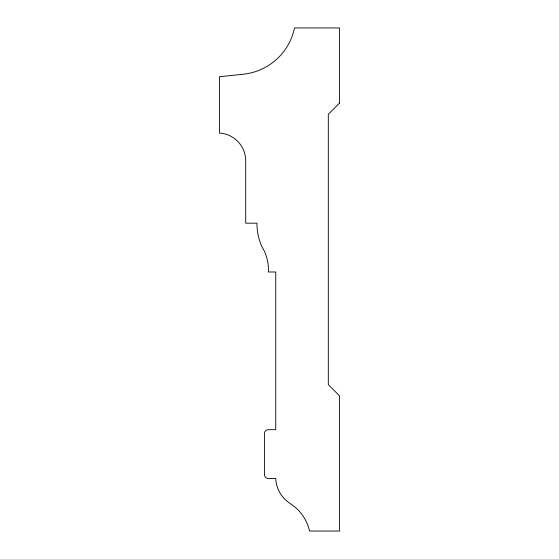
<?xml version="1.0" encoding="UTF-8"?>
<svg xmlns="http://www.w3.org/2000/svg" width="559" height="559" viewBox="0 0 559 559"><rect width="100%" height="100%" fill="white"/><g stroke="black" fill="none" stroke-linecap="round" stroke-linejoin="round"><path stroke-width="0.84" d="M339.572 103.038L328.308 114.302L328.308 384.627L339.572 395.891L339.572 531.05L309.539 531.05A44.028 44.028 0 0 0 294.327 506.503L288.57 502.373A30.808 30.808 0 0 1 275.748 478.49L268.236 478.49A3.752 3.752 0 0 1 264.484 474.738L264.484 433.435A3.752 3.752 0 0 1 268.236 429.682L275.748 429.682L275.748 271.995L268.418 271.995A46.474 46.474 0 0 0 264.505 251.445L261.905 246.561A54.083 54.083 0 0 1 256.972 223.181L245.708 223.181L245.708 161.125A27.852 27.852 0 0 0 219.428 133.077L219.428 76.758L243.836 74.158A58.485 58.485 0 0 0 294.516 27.95L339.572 27.95L339.572 103.038"/></g></svg>
